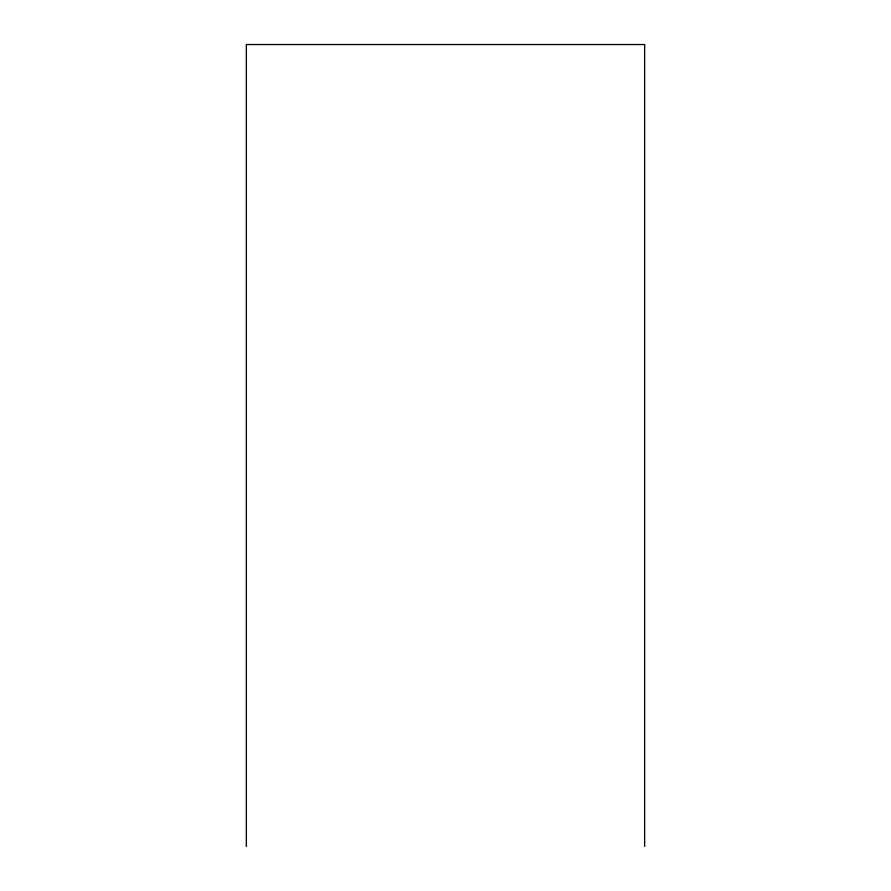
<?xml version="1.0" encoding="UTF-8"?>
<svg xmlns="http://www.w3.org/2000/svg" width="891" height="891" viewBox="0 0 891 891"><rect width="100%" height="100%" fill="white"/><g stroke="black" fill="none" stroke-linecap="round" stroke-linejoin="round"><path stroke-width="1.34" d="M644.65 846.45L644.65 44.55L246.35 44.55L246.35 846.45"/></g></svg>
